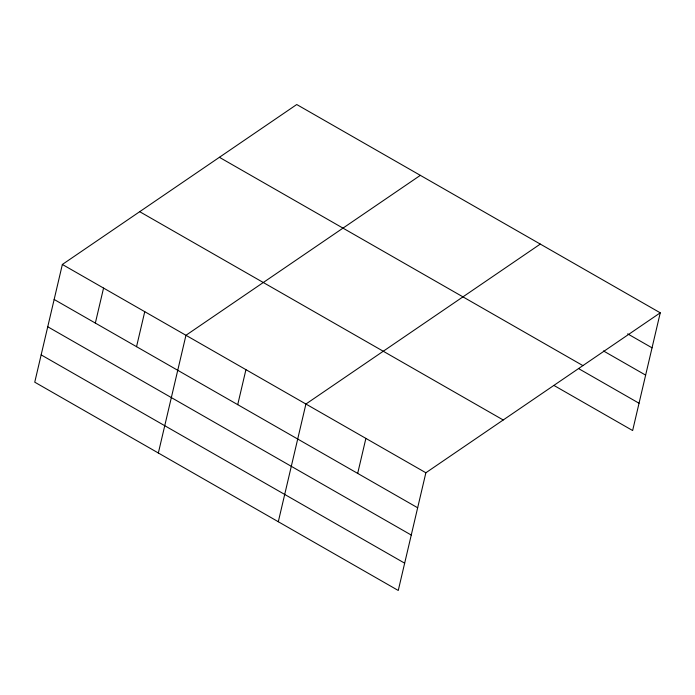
<?xml version="1.0" encoding="UTF-8"?>
<svg xmlns="http://www.w3.org/2000/svg" width="695" height="695" viewBox="0 0 695 695"><rect width="100%" height="100%" fill="white"/><g stroke="black" fill="none" stroke-linecap="round" stroke-linejoin="round"><path stroke-width="1.04" d="M62.359 264.465L34.75 382.181L398.261 590.472L425.87 472.765L660.25 312.82L296.739 104.528L62.359 264.465L425.87 472.765M95.345 323.071L103.555 288.078M136.541 346.683L144.751 311.681M158.347 453.001L185.956 335.285L420.336 175.349M237.725 404.655L245.934 369.653M278.304 521.736L305.913 404.03L540.293 244.084M357.682 473.399L365.891 438.397M660.25 312.82L632.641 430.535L553.915 385.421M627.672 333.861L652.04 347.821M603.468 350.949L645.638 375.118M219.394 157.305L582.905 365.605M579.065 368.871L639.044 403.239M139.704 211.688L503.215 419.98M54.149 299.467L417.66 507.767M47.747 326.763L411.258 535.054M41.153 354.884L404.664 563.176"/></g></svg>
